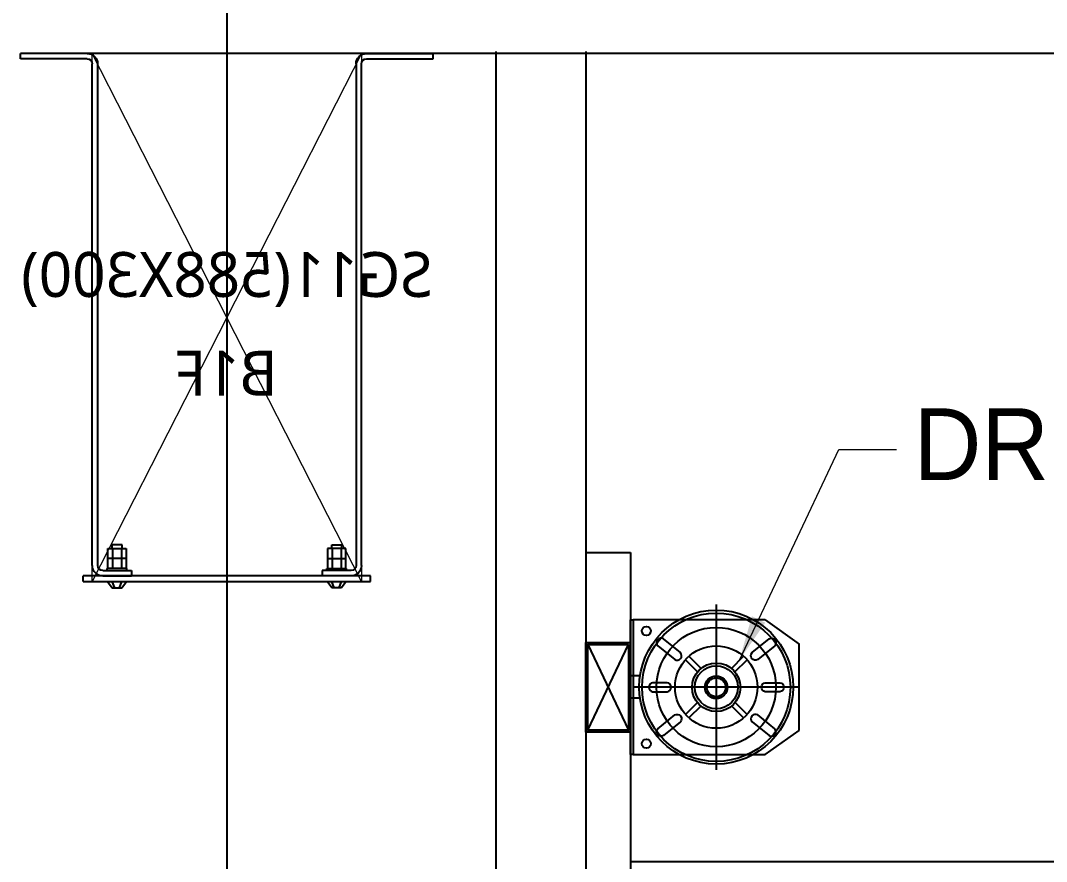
# Model space of a CAD drawing. Header units: millimetres. Extents: x 909 to 159266, y 137 to 21462.
# Drawn here: x 41708 to 42851, y 12459 to 13396 of the extents above; entities that cross this region are included whole.
import ezdxf
from ezdxf.enums import TextEntityAlignment as Align

# ---------------------------------------------------------------- set-up
doc = ezdxf.new("R2010")
doc.units = ezdxf.units.MM
doc.header["$LTSCALE"] = 50
doc.header["$MEASUREMENT"] = 0
doc.linetypes.add('CENTER', pattern=[2, 1.25, -0.25, 0.25, -0.25])
doc.linetypes.add('주단면도-2$0$주단면도-1$0$STD_CENTER', pattern=[66, 60, -2, 2, -2])
for name, color, linetype in [('CENTER', 1, 'CENTER'), ('OHD Frame', 2, 'Continuous'), ('OHD Track', 4, 'Continuous'), ('주단면도-1$0$주단면도-1$0$A-FLOR-GW', 6, 'Continuous'), ('주단면도-2$0$주단면도-1$0$A-ST-AXIS-CEN', 252, '주단면도-2$0$주단면도-1$0$STD_CENTER'), ('주단면도-2$0$주단면도-1$0$A-ST-CONC', 2, 'Continuous'), ('케이블드럼', 9, 'Continuous')]:
    doc.layers.add(name, color=color, linetype=linetype)
doc.layers.add('주단면도-2$0$A-CLXM-STL1', color=3, linetype='Continuous', lineweight=25)
doc.layers.add('주단면도-2$0$A-XXXX-NPLT', color=144, linetype='Continuous', lineweight=15, plot=False)
doc.styles.get("Standard").update_dxf_attribs({"font": 'NanumGothicBold.ttf'})
doc.styles.add('주단면도-2$0$맑은고딕', font='')
doc.styles.add('헤드라인', font='')
doc.styles.get('주단면도-2$0$맑은고딕').set_extended_font_data('Malgun Gothic')
doc.styles.get('헤드라인').set_extended_font_data('HY울릉도M')
doc.dimstyles.new('ISO-25', dxfattribs={"dimtxt": 2.5, "dimasz": 2.5, "dimexe": 1.25, "dimexo": 0.625, "dimtad": 1, "dimtxsty": 'Standard', "dimcen": 2.5, "dimadec": 0, "dimazin": 0, "dimtfac": 1, "dimtmove": 0, "dimatfit": 3, "dimfxl": 1, "dimarcsym": 0})

# ---------------------------------------------------------------- blocks, each defined once
blk = doc.blocks.new('주단면도-2$0$G$CE13E2037')
at = {"layer": '주단면도-2$0$A-CLXM-STL1'}
for p, q in [((78.8, 595.2), (4.4, 595.2)), ((4.4, 589.2), (4.4, 595.2)), ((389.9, 595.2), (464.4, 595.2)), ((464.4, 589.2), (464.4, 595.2)), ((78.8, 589.2), (4.4, 589.2)), ((84.4, 24.7), (84.4, 583.7)), ((90.4, 583.7), (90.4, 24.7)), ((378.4, 583.7), (378.4, 24.7)), ((384.4, 24.7), (384.4, 583.7)), ((389.9, 589.2), (464.4, 589.2)), ((74.4, 13.2), (394.4, 13.2)), ((74.4, 7.2), (74.4, 13.2)), ((95.9, 19.2), (128, 19.2)), ((95.9, 13.2), (128, 13.2)), ((128, 19.2), (128, 13.2)), ((372.8, 19.2), (340.7, 19.2)), ((340.7, 19.2), (340.7, 13.2)), ((372.8, 13.2), (340.7, 13.2)), ((394.4, 7.2), (394.4, 13.2)), ((394.4, 7.2), (74.4, 7.2))]:
    blk.add_line(p, q, dxfattribs=at)
at = {"layer": '주단면도-2$0$A-CLXM-STL1', "color": 252}
for p, q in [((117.5, 48), (106.4, 48)), ((106.4, 43.8), (106.4, 48)), ((117.5, 43.8), (117.5, 48)), ((351.2, 48), (362.3, 48)), ((351.2, 43.8), (351.2, 48)), ((362.3, 43.8), (362.3, 48)), ((101.7, 21.6), (101.7, 43.8)), ((101.7, 43.8), (122.2, 43.8)), ((106.8, 43.8), (106.8, 21.6)), ((117.1, 43.8), (117.1, 21.6)), ((122.2, 43.8), (122.2, 21.6)), ((346.5, 43.8), (346.5, 21.6)), ((367, 43.8), (346.5, 43.8)), ((351.7, 43.8), (351.7, 21.6)), ((361.9, 43.8), (361.9, 21.6)), ((367, 21.6), (367, 43.8)), ((122.2, 32.7), (101.7, 32.7)), ((346.5, 32.7), (367, 32.7)), ((123.1, 21.6), (100.9, 21.6)), ((100.9, 19.2), (100.9, 21.6)), ((123.1, 19.3), (123.1, 21.6)), ((345.7, 21.6), (367.9, 21.6)), ((345.7, 19.3), (345.7, 21.6)), ((367.9, 19.2), (367.9, 21.6)), ((101.4, 7.2), (106.7, 0)), ((109.3, 0), (106.7, 7.2)), ((106.7, 0), (117.2, 0)), ((114.6, 0), (117.2, 7.2)), ((117.2, 0), (122.5, 7.2)), ((351.5, 0), (346.2, 7.2)), ((354.1, 0), (351.5, 7.2)), ((362.1, 0), (351.5, 0)), ((359.4, 0), (362.1, 7.2)), ((367.3, 7.2), (362.1, 0))]:
    blk.add_line(p, q, dxfattribs=at)
at = {"layer": '주단면도-2$0$A-CLXM-STL1'}
for centre, radius, start, end in [((78.8, 583.7), 11.5, 0, 90), ((389.9, 583.7), 11.5, 90, 180), ((78.8, 583.7), 5.54, 0, 90), ((389.9, 583.7), 5.54, 90, 180), ((95.9, 24.7), 11.5, 180, 270), ((95.9, 24.7), 5.54, 180, 270), ((372.8, 24.7), 5.54, 270, 0), ((372.8, 24.7), 11.5, 270, 0)]:
    blk.add_arc(centre, radius, start, end, dxfattribs=at)
at = {"layer": '주단면도-2$0$A-XXXX-NPLT'}
for p, q in [((84.4, 595.2), (384.4, 7.2)), ((84.4, 7.2), (384.4, 595.2))]:
    blk.add_line(p, q, dxfattribs=at)
blk.add_lwpolyline([(84.4, 7.2), (384.4, 7.2), (384.4, 595.2), (84.4, 595.2)], close=True, dxfattribs=at)
at = {"layer": '주단면도-2$0$A-XXXX-NPLT', "style": '주단면도-2$0$맑은고딕'}
for s, p in [('SG11(588X300)', (234.4, 343.9)), ('B1F', (234.4, 239.1))]:
    blk.add_text(s, height=50, dxfattribs=at).set_placement(p, align=Align.MIDDLE)
blk = doc.blocks.new('DRUM&SHAFT')
at = {"layer": 'CENTER', "ltscale": 5}
for p, q in [((83366.2, -19306.2, 0), (83366.2, -19490.1, 0)), ((83458.2, -19398.1, 0), (83274.3, -19398.1, 0))]:
    blk.add_line(p, q, dxfattribs=at)
at = {"layer": '케이블드럼'}
for p, q in [((83420.7, -19323.3, 0), (83273.7, -19323.3, 0)), ((83420.7, -19323.3, 0), (83458.7, -19350.3, 0)), ((83458.7, -19446.3, 0), (83458.7, -19350.3, 0)), ((83345.4, -19381.2, 0), (83331.9, -19367.7, 0)), ((83349.3, -19377.3, 0), (83335.8, -19363.8, 0)), ((83383.2, -19377.3, 0), (83396.7, -19363.8, 0)), ((83387.1, -19381.2, 0), (83400.6, -19367.7, 0)), ((83281.4, -19385.6, 0), (83270.7, -19385.6, 0)), ((83281.4, -19410.6, 0), (83270.7, -19410.6, 0)), ((83345.2, -19415.2, 0), (83331.9, -19428.5, 0)), ((83387.3, -19415.2, 0), (83400.6, -19428.5, 0)), ((83349.1, -19419.2, 0), (83335.8, -19432.5, 0)), ((83383.4, -19419.2, 0), (83396.7, -19432.5, 0)), ((83420.7, -19473.3, 0), (83458.7, -19446.3, 0)), ((83273.7, -19473.3, 0), (83420.7, -19473.3, 0))]:
    blk.add_line(p, q, dxfattribs=at)
at = {"layer": '케이블드럼', "elevation": 0}
blk.add_lwpolyline([(83270.7, -19323.3), (83273.7, -19323.3), (83273.7, -19473.3), (83270.7, -19473.3)], close=True, dxfattribs=at)
for points in [[(83307.4, -19344.4, 0.867236), (83301.1, -19352.2), (83320, -19367.5, 0.867236), (83326.3, -19359.7)], [(83425.1, -19344.4, -0.867236), (83431.4, -19352.2), (83412.5, -19367.5, -0.867236), (83406.2, -19359.7)], [(83295.3, -19393.3, 0.867236), (83295.3, -19403.3), (83311.6, -19403.3, 0.867236), (83311.6, -19393.3)], [(83437.2, -19393.3, -0.867236), (83437.2, -19403.3), (83420.9, -19403.3, -0.867236), (83420.9, -19393.3)], [(83307.4, -19452.2, -0.867236), (83301.1, -19444.5), (83320, -19429.1, -0.867236), (83326.3, -19436.9)], [(83425.1, -19452.2, 0.867236), (83431.4, -19444.5), (83412.5, -19429.1, 0.867236), (83406.2, -19436.9)]]:
    blk.add_lwpolyline(points, format="xyb", close=True, dxfattribs=at)
at = {"layer": '케이블드럼'}
for centre, radius in [((83366.2, -19398.1, 0), 85.8), ((83366.2, -19398.3, 0), 82.6), ((83288.3, -19335.5, 0), 5), ((83366.2, -19398.1, 0), 66.5), ((83366.2, -19398.1, 0), 45.9), ((83366.2, -19398.3, 0), 27), ((83366.2, -19398.3, 0), 24), ((83366.2, -19398.3, 0), 12.6), ((83366.2, -19398.3, 0), 12.5), ((83366.2, -19398.3, 0), 10.5), ((83288.3, -19461.1, 0), 5)]:
    blk.add_circle(centre, radius, dxfattribs=at)
blk = doc.blocks.new('프레임100X50X2.3T')
at = {"color": 1}
for p, q in [((105125.2, -46858.7), (105170.6, -46763.3)), ((105125.2, -46763.3), (105170.6, -46858.7))]:
    blk.add_line(p, q, dxfattribs=at)
at = {"layer": 'OHD Frame'}
for points in [[(105172.9, -46761), (105172.9, -46861), (105122.9, -46861), (105122.9, -46761)], [(105170.6, -46763.3), (105170.6, -46858.7), (105125.2, -46858.7), (105125.2, -46763.3)]]:
    blk.add_lwpolyline(points, close=True, dxfattribs=at)
blk = doc.blocks.new('OHD3 단면')
at = {"layer": 'OHD Frame'}
for p, q in [((0, 1019, 0), (0, -2425, 0)), ((0, 1019, 0), (50, 1019, 0)), ((50, 1019, 0), (50, -2425, 0))]:
    blk.add_line(p, q, dxfattribs=at)
at = {"layer": 'OHD Track'}
blk.add_line((50, 675, 0), (2150, 675, 0), dxfattribs=at)
for name, p in [('DRUM&SHAFT', (-83220.7, 20267.3, 0)), ('프레임100X50X2.3T', (-105122.9, 47680, 0))]:
    blk.add_blockref(name, p)

msp = doc.modelspace()

# ---------------------------------------------------------------- linework, layer by layer
at = {"layer": '주단면도-1$0$주단면도-1$0$A-FLOR-GW'}
for p, q in [((42237.9, 13361.8), (42237.9, 11786.8)), ((42337.9, 13361.8), (42337.9, 11786.8))]:
    msp.add_line(p, q, dxfattribs=at)
at = {"layer": '주단면도-2$0$주단면도-1$0$A-ST-AXIS-CEN', "linetype": 'Continuous'}
msp.add_line((41937.9, 14565.7), (41937.9, 7940.7), dxfattribs=at)
msp.add_line((41937.9, 14565.7), (41937.9, 7940.7), dxfattribs=at)
at = {"layer": '주단면도-2$0$주단면도-1$0$A-ST-CONC'}
msp.add_line((45222, 13359.4), (41707.9, 13359.4), dxfattribs=at)

# ---------------------------------------------------------------- block references
msp.add_blockref('OHD3 단면', (42337.9, 11784.4))
at = {"xscale": -1}
msp.add_blockref('주단면도-2$0$G$CE13E2037', (42172.3, 12764.2), dxfattribs=at)

# ---------------------------------------------------------------- texts
at = {"color": 3, "style": '헤드라인'}
msp.add_text('DRUM&SHAFT', height=79.83, dxfattribs=at).set_placement((42703.5, 12884.3))

# ---------------------------------------------------------------- leaders
msp.add_leader([(42509.2, 12683.7), (42620.1, 12918.2), (42684.4, 12918.2)], dimstyle='ISO-25', override={"dimasz": 50, "dimgap": 0.625, "dimtad": 0, "dimclrd": 1, "dimlwd": 9})

doc.saveas('drawing.dxf')
